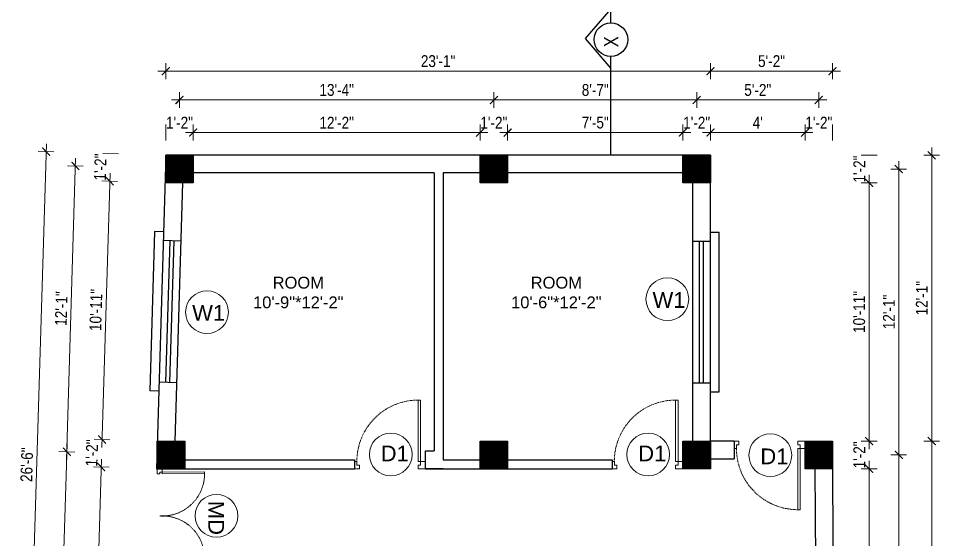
# Model space of a CAD drawing. Header units: inches. Extents: x -4962553 to -4957717, y -3263817 to -3261572.
# Drawn here: x -4961563.4 to -4961095.6, y -3262076.2 to -3261811.6 of the extents above; entities that cross this region are included whole.
import ezdxf

# ---------------------------------------------------------------- set-up
doc = ezdxf.new("R2010")
doc.units = ezdxf.units.IN
doc.header["$LTSCALE"] = 2
doc.header["$MEASUREMENT"] = 0
doc.header["$PDMODE"] = 34
doc.linetypes.add('HIDDEN', pattern=[0.375, 0.25, -0.125])
doc.layers.get('0').update_dxf_attribs({"linetype": 'CONTINUOUS'})
doc.layers.get('DEFPOINTS').update_dxf_attribs({"color": 141, "linetype": 'CONTINUOUS'})
doc.layers.add('A-Hatch', color=7, linetype='CONTINUOUS')
for name, color, linetype, lineweight in [('Annotate-Lite.w', 177, 'CONTINUOUS', 9), ('DIM 1-100', 4, 'CONTINUOUS', 13), ('Door-Window.w', 4, 'CONTINUOUS', 15), ('TEXT', 181, 'CONTINUOUS', 25)]:
    doc.layers.add(name, color=color, linetype=linetype, lineweight=lineweight)
doc.styles.add('ARAIL', font='ARIALN.TTF')
doc.styles.add('arial.', font='arial.ttf')
doc.styles.add('gaurav', font='arial.ttf')
doc.styles.get("Standard").update_dxf_attribs({"font": 'ARIALN.TTF'})
doc.dimstyles.new('1 by 96', dxfattribs={"dimtxt": 6, "dimasz": 4, "dimexe": 4, "dimexo": 4, "dimgap": 2, "dimtad": 1, "dimdec": 0, "dimzin": 0, "dimdsep": 46, "dimlunit": 4, "dimtxsty": 'Standard', "dimblk": 'ARCHTICK', "dimcen": 0, "dimdle": 4, "dimadec": 0, "dimazin": 0, "dimtfac": 1, "dimtdec": 0, "dimtix": 1, "dimtofl": 0, "dimtmove": 1, "dimatfit": 3, "dimldrblk": 'ARCHTICK', "dimfxl": 4, "dimfxlon": 1, "dimtolj": 1, "dimtzin": 0, "dimlwd": -1, "dimlwe": -1, "dimarcsym": 0})

# ---------------------------------------------------------------- blocks, each defined once
blk = doc.blocks.new('FDFDRE')
at = {"ltscale": 3}
for p, q in [((165701.11, -58637.82), (165701.1, -58641.5)), ((165704.78, -58637.83), (165701.11, -58637.82)), ((165704.78, -58639.66), (165703.55, -58639.66)), ((165703.55, -58639.66), (165703.55, -58641.5)), ((165704.78, -58639.66), (165704.78, -58637.83)), ((165766.98, -58637.83), (165770.65, -58637.82)), ((165766.98, -58639.66), (165766.98, -58637.83)), ((165766.98, -58639.66), (165768.2, -58639.66)), ((165768.2, -58639.66), (165768.2, -58641.5)), ((165770.65, -58637.82), (165770.65, -58641.5)), ((165701.1, -58641.5), (165703.55, -58641.5)), ((165703.55, -58641.5), (165703.53, -58672.63)), ((165703.55, -58641.5), (165704.78, -58641.5)), ((165704.78, -58641.5), (165704.76, -58672.65)), ((165766.98, -58641.5), (165767, -58672.65)), ((165768.2, -58641.5), (165766.98, -58641.5)), ((165770.65, -58641.5), (165768.2, -58641.5)), ((165768.2, -58641.5), (165768.22, -58672.63)), ((165703.53, -58672.63), (165704.76, -58672.65)), ((165768.22, -58672.63), (165767, -58672.65))]:
    blk.add_line(p, q, dxfattribs=at)
at = {"layer": 'Door-Window.w', "color": 9, "linetype": 'HIDDEN', "lineweight": 18}
for centre, start, end in [((165704.78, -58641.5), 269.96183, 3.38353), ((165766.98, -58641.5), 176.61647, 270.03817)]:
    blk.add_arc(centre, 31.16, start, end, dxfattribs=at)
blk = doc.blocks.new('3-0')
at = {"ltscale": 3}
for p, q in [((11063.05, 10097.68), (11065.97, 10099.9)), ((11063.05, 10097.68), (11064.53, 10095.73)), ((11065.25, 10097.81), (11066.71, 10098.92)), ((11065.99, 10096.84), (11065.25, 10097.81)), ((11065.97, 10099.9), (11066.71, 10098.92)), ((11065.99, 10096.84), (11064.53, 10095.73)), ((11085.5, 10074.13), (11110.32, 10092.96)), ((11111.05, 10091.97), (11110.32, 10092.96)), ((11086.24, 10073.15), (11111.05, 10091.97)), ((11086.24, 10073.15), (11085.5, 10074.13)), ((11084.04, 10073.02), (11082.57, 10071.91)), ((11082.57, 10071.91), (11084.79, 10068.98)), ((11084.04, 10073.02), (11084.78, 10072.04)), ((11084.78, 10072.04), (11086.24, 10073.15)), ((11084.79, 10068.98), (11087.72, 10071.2)), ((11087.72, 10071.2), (11086.24, 10073.15))]:
    blk.add_line(p, q, dxfattribs=at)
at = {"layer": 'Door-Window.w', "color": 9, "linetype": 'HIDDEN', "lineweight": 18}
blk.add_arc((11085.5, 10074.13), 31.16, 37.1906, 127.1465, dxfattribs=at)
blk = doc.blocks.new('*D1455')
at = {"layer": 'DEFPOINTS', "color": 0, "ltscale": 0.5, "transparency": 16777216}
for p in [(-4961474.55, -3261869.55), (-4961488.55, -3261881.09), (-4961474.55, -3261881.09)]:
    blk.add_point(p, dxfattribs=at)
at = {"layer": 'DIM 1-100', "color": 0, "ltscale": 0.5, "transparency": 16777216}
for p, q in [((-4961488.55, -3261873.55), (-4961488.55, -3261865.55)), ((-4961474.55, -3261873.55), (-4961474.55, -3261865.55))]:
    blk.add_line(p, q, dxfattribs=at)
at = {"layer": 'DIM 1-100', "color": 0, "ltscale": 0.5, "transparency": 16777216, "insert": (-4961481.55, -3261864.54), "char_height": 6, "attachment_point": 5}
blk.add_mtext('\\A1;1\'-2"', dxfattribs=at)
blk = doc.blocks.new('_ArchTick')
at = {"color": 0, "linetype": 'ByBlock', "const_width": 0.15}
blk.add_lwpolyline([(-0.5, -0.5), (0.5, 0.5)], dxfattribs=at)
blk = doc.blocks.new('*D1456')
at = {"layer": 'DEFPOINTS', "color": 0, "ltscale": 0.5, "transparency": 16777216}
for p in [(-4961328.91, -3261869.55), (-4961474.55, -3261881.09), (-4961328.91, -3261881.09)]:
    blk.add_point(p, dxfattribs=at)
at = {"layer": 'DIM 1-100', "color": 0, "ltscale": 0.5, "transparency": 16777216}
for p, q in [((-4961474.55, -3261873.55), (-4961474.55, -3261865.55)), ((-4961328.91, -3261873.55), (-4961328.91, -3261865.55)), ((-4961478.55, -3261869.55), (-4961324.91, -3261869.55))]:
    blk.add_line(p, q, dxfattribs=at)
at = {"layer": 'DIM 1-100', "color": 0, "ltscale": 0.5, "transparency": 16777216, "xscale": 4, "yscale": 4, "zscale": 4, "rotation": 180}
blk.add_blockref('_ArchTick', (-4961474.55, -3261869.55), dxfattribs=at)
at = {"layer": 'DIM 1-100', "color": 0, "ltscale": 0.5, "transparency": 16777216, "xscale": 4, "yscale": 4, "zscale": 4}
blk.add_blockref('_ArchTick', (-4961328.91, -3261869.55), dxfattribs=at)
at = {"layer": 'DIM 1-100', "color": 0, "ltscale": 0.5, "transparency": 16777216, "insert": (-4961401.73, -3261864.54), "char_height": 6, "attachment_point": 5}
blk.add_mtext('\\A1;12\'-2"', dxfattribs=at)
blk = doc.blocks.new('*D1457')
at = {"layer": 'DEFPOINTS', "color": 0, "ltscale": 0.5, "transparency": 16777216}
for p in [(-4961314.91, -3261869.55), (-4961328.91, -3261881.09), (-4961314.91, -3261881.09)]:
    blk.add_point(p, dxfattribs=at)
at = {"layer": 'DIM 1-100', "color": 0, "ltscale": 0.5, "transparency": 16777216}
for p, q in [((-4961328.91, -3261873.55), (-4961328.91, -3261865.55)), ((-4961314.91, -3261873.55), (-4961314.91, -3261865.55))]:
    blk.add_line(p, q, dxfattribs=at)
at = {"layer": 'DIM 1-100', "color": 0, "ltscale": 0.5, "transparency": 16777216, "insert": (-4961321.91, -3261864.54), "char_height": 6, "attachment_point": 5}
blk.add_mtext('\\A1;1\'-2"', dxfattribs=at)
blk = doc.blocks.new('*D1458')
at = {"layer": 'DEFPOINTS', "color": 0, "ltscale": 0.5, "transparency": 16777216}
for p in [(-4961225.91, -3261869.55), (-4961314.91, -3261881.09), (-4961225.91, -3261881.09)]:
    blk.add_point(p, dxfattribs=at)
at = {"layer": 'DIM 1-100', "color": 0, "ltscale": 0.5, "transparency": 16777216}
for p, q in [((-4961314.91, -3261873.55), (-4961314.91, -3261865.55)), ((-4961225.91, -3261873.55), (-4961225.91, -3261865.55)), ((-4961318.91, -3261869.55), (-4961221.91, -3261869.55))]:
    blk.add_line(p, q, dxfattribs=at)
at = {"layer": 'DIM 1-100', "color": 0, "ltscale": 0.5, "transparency": 16777216, "xscale": 4, "yscale": 4, "zscale": 4, "rotation": 180}
blk.add_blockref('_ArchTick', (-4961314.91, -3261869.55), dxfattribs=at)
at = {"layer": 'DIM 1-100', "color": 0, "ltscale": 0.5, "transparency": 16777216, "xscale": 4, "yscale": 4, "zscale": 4}
blk.add_blockref('_ArchTick', (-4961225.91, -3261869.55), dxfattribs=at)
at = {"layer": 'DIM 1-100', "color": 0, "ltscale": 0.5, "transparency": 16777216, "insert": (-4961270.41, -3261864.5), "char_height": 6, "attachment_point": 5}
blk.add_mtext('\\A1;7\'-5"', dxfattribs=at)
blk = doc.blocks.new('*D1459')
at = {"layer": 'DEFPOINTS', "color": 0, "ltscale": 0.5, "transparency": 16777216}
for p in [(-4961211.91, -3261869.55), (-4961225.91, -3261881.09), (-4961211.91, -3261881.09)]:
    blk.add_point(p, dxfattribs=at)
at = {"layer": 'DIM 1-100', "color": 0, "ltscale": 0.5, "transparency": 16777216}
for p, q in [((-4961225.91, -3261873.55), (-4961225.91, -3261865.55)), ((-4961211.91, -3261873.55), (-4961211.91, -3261865.55))]:
    blk.add_line(p, q, dxfattribs=at)
at = {"layer": 'DIM 1-100', "color": 0, "ltscale": 0.5, "transparency": 16777216, "insert": (-4961218.91, -3261864.54), "char_height": 6, "attachment_point": 5}
blk.add_mtext('\\A1;1\'-2"', dxfattribs=at)
blk = doc.blocks.new('*D1460')
at = {"layer": 'DEFPOINTS', "color": 0, "ltscale": 0.5, "transparency": 16777216}
for p in [(-4961163.88, -3261869.55), (-4961211.91, -3261881.09), (-4961163.88, -3262026.22)]:
    blk.add_point(p, dxfattribs=at)
at = {"layer": 'DIM 1-100', "color": 0, "ltscale": 0.5, "transparency": 16777216}
for p, q in [((-4961211.91, -3261873.55), (-4961211.91, -3261865.55)), ((-4961163.88, -3261873.55), (-4961163.88, -3261865.55)), ((-4961215.91, -3261869.55), (-4961159.88, -3261869.55))]:
    blk.add_line(p, q, dxfattribs=at)
at = {"layer": 'DIM 1-100', "color": 0, "ltscale": 0.5, "transparency": 16777216, "xscale": 4, "yscale": 4, "zscale": 4, "rotation": 180}
blk.add_blockref('_ArchTick', (-4961211.91, -3261869.55), dxfattribs=at)
at = {"layer": 'DIM 1-100', "color": 0, "ltscale": 0.5, "transparency": 16777216, "xscale": 4, "yscale": 4, "zscale": 4}
blk.add_blockref('_ArchTick', (-4961163.88, -3261869.55), dxfattribs=at)
at = {"layer": 'DIM 1-100', "color": 0, "ltscale": 0.5, "transparency": 16777216, "insert": (-4961187.89, -3261864.55), "char_height": 6, "attachment_point": 5}
blk.add_mtext("\\A1;4'", dxfattribs=at)
blk = doc.blocks.new('*D1461')
at = {"layer": 'DEFPOINTS', "color": 0, "ltscale": 0.5, "transparency": 16777216}
for p in [(-4961149.88, -3261869.55), (-4961163.88, -3262026.22), (-4961149.88, -3262026.22)]:
    blk.add_point(p, dxfattribs=at)
at = {"layer": 'DIM 1-100', "color": 0, "ltscale": 0.5, "transparency": 16777216}
for p, q in [((-4961163.88, -3261873.55), (-4961163.88, -3261865.55)), ((-4961149.88, -3261873.55), (-4961149.88, -3261865.55))]:
    blk.add_line(p, q, dxfattribs=at)
at = {"layer": 'DIM 1-100', "color": 0, "ltscale": 0.5, "transparency": 16777216, "insert": (-4961156.88, -3261864.54), "char_height": 6, "attachment_point": 5}
blk.add_mtext('\\A1;1\'-2"', dxfattribs=at)
blk = doc.blocks.new('*D1462')
at = {"layer": 'DEFPOINTS', "color": 0, "ltscale": 0.5, "transparency": 16777216}
for p in [(-4961321.91, -3261853.03), (-4961481.55, -3261888.09), (-4961321.91, -3261888.09)]:
    blk.add_point(p, dxfattribs=at)
at = {"layer": 'DIM 1-100', "color": 0, "ltscale": 0.5, "transparency": 16777216}
for p, q in [((-4961481.55, -3261857.03), (-4961481.55, -3261849.03)), ((-4961321.91, -3261857.03), (-4961321.91, -3261849.03)), ((-4961485.55, -3261853.03), (-4961317.91, -3261853.03))]:
    blk.add_line(p, q, dxfattribs=at)
at = {"layer": 'DIM 1-100', "color": 0, "ltscale": 0.5, "transparency": 16777216, "xscale": 4, "yscale": 4, "zscale": 4, "rotation": 180}
blk.add_blockref('_ArchTick', (-4961481.55, -3261853.03), dxfattribs=at)
at = {"layer": 'DIM 1-100', "color": 0, "ltscale": 0.5, "transparency": 16777216, "xscale": 4, "yscale": 4, "zscale": 4}
blk.add_blockref('_ArchTick', (-4961321.91, -3261853.03), dxfattribs=at)
at = {"layer": 'DIM 1-100', "color": 0, "ltscale": 0.5, "transparency": 16777216, "insert": (-4961401.73, -3261847.97), "char_height": 6, "attachment_point": 5}
blk.add_mtext('\\A1;13\'-4"', dxfattribs=at)
blk = doc.blocks.new('*D1463')
at = {"layer": 'DEFPOINTS', "color": 0, "ltscale": 0.5, "transparency": 16777216}
for p in [(-4961218.91, -3261853.03), (-4961321.91, -3261888.09), (-4961218.91, -3261888.09)]:
    blk.add_point(p, dxfattribs=at)
at = {"layer": 'DIM 1-100', "color": 0, "ltscale": 0.5, "transparency": 16777216}
for p, q in [((-4961321.91, -3261857.03), (-4961321.91, -3261849.03)), ((-4961218.91, -3261857.03), (-4961218.91, -3261849.03)), ((-4961325.91, -3261853.03), (-4961214.91, -3261853.03))]:
    blk.add_line(p, q, dxfattribs=at)
at = {"layer": 'DIM 1-100', "color": 0, "ltscale": 0.5, "transparency": 16777216, "xscale": 4, "yscale": 4, "zscale": 4, "rotation": 180}
blk.add_blockref('_ArchTick', (-4961321.91, -3261853.03), dxfattribs=at)
at = {"layer": 'DIM 1-100', "color": 0, "ltscale": 0.5, "transparency": 16777216, "xscale": 4, "yscale": 4, "zscale": 4}
blk.add_blockref('_ArchTick', (-4961218.91, -3261853.03), dxfattribs=at)
at = {"layer": 'DIM 1-100', "color": 0, "ltscale": 0.5, "transparency": 16777216, "insert": (-4961270.41, -3261847.97), "char_height": 6, "attachment_point": 5}
blk.add_mtext('\\A1;8\'-7"', dxfattribs=at)
blk = doc.blocks.new('*D1464')
at = {"layer": 'DEFPOINTS', "color": 0, "ltscale": 0.5, "transparency": 16777216}
for p in [(-4961156.88, -3261853.03), (-4961218.91, -3261888.09), (-4961156.88, -3262033.22)]:
    blk.add_point(p, dxfattribs=at)
at = {"layer": 'DIM 1-100', "color": 0, "ltscale": 0.5, "transparency": 16777216}
for p, q in [((-4961218.91, -3261857.03), (-4961218.91, -3261849.03)), ((-4961156.88, -3261857.03), (-4961156.88, -3261849.03)), ((-4961222.91, -3261853.03), (-4961152.88, -3261853.03))]:
    blk.add_line(p, q, dxfattribs=at)
at = {"layer": 'DIM 1-100', "color": 0, "ltscale": 0.5, "transparency": 16777216, "xscale": 4, "yscale": 4, "zscale": 4, "rotation": 180}
blk.add_blockref('_ArchTick', (-4961218.91, -3261853.03), dxfattribs=at)
at = {"layer": 'DIM 1-100', "color": 0, "ltscale": 0.5, "transparency": 16777216, "xscale": 4, "yscale": 4, "zscale": 4}
blk.add_blockref('_ArchTick', (-4961156.88, -3261853.03), dxfattribs=at)
at = {"layer": 'DIM 1-100', "color": 0, "ltscale": 0.5, "transparency": 16777216, "insert": (-4961187.89, -3261847.97), "char_height": 6, "attachment_point": 5}
blk.add_mtext('\\A1;5\'-2"', dxfattribs=at)
blk = doc.blocks.new('*D1361')
at = {"layer": 'DEFPOINTS', "color": 0, "ltscale": 0.5, "transparency": 16777216}
for p in [(-4961488.55, -3261838.39), (-4961488.55, -3261881.09), (-4961211.91, -3261881.09)]:
    blk.add_point(p, dxfattribs=at)
at = {"layer": 'DIM 1-100', "color": 0, "ltscale": 0.5, "transparency": 16777216}
for p, q in [((-4961488.55, -3261842.39), (-4961488.55, -3261834.39)), ((-4961211.91, -3261842.39), (-4961211.91, -3261834.39)), ((-4961207.91, -3261838.39), (-4961492.55, -3261838.39))]:
    blk.add_line(p, q, dxfattribs=at)
at = {"layer": 'DIM 1-100', "color": 0, "ltscale": 0.5, "transparency": 16777216, "xscale": 4, "yscale": 4, "zscale": 4, "rotation": 180}
blk.add_blockref('_ArchTick', (-4961488.55, -3261838.39), dxfattribs=at)
at = {"layer": 'DIM 1-100', "color": 0, "ltscale": 0.5, "transparency": 16777216, "xscale": 4, "yscale": 4, "zscale": 4}
blk.add_blockref('_ArchTick', (-4961211.91, -3261838.39), dxfattribs=at)
at = {"layer": 'DIM 1-100', "color": 0, "ltscale": 0.5, "transparency": 16777216, "insert": (-4961350.23, -3261833.33), "char_height": 6, "attachment_point": 5}
blk.add_mtext('\\A1;23\'-1"', dxfattribs=at)
blk = doc.blocks.new('*D1362')
at = {"layer": 'DEFPOINTS', "color": 0, "ltscale": 0.5, "transparency": 16777216}
for p in [(-4961149.88, -3261838.39), (-4961211.91, -3261881.09), (-4961149.88, -3262026.22)]:
    blk.add_point(p, dxfattribs=at)
at = {"layer": 'DIM 1-100', "color": 0, "ltscale": 0.5, "transparency": 16777216}
for p, q in [((-4961211.91, -3261842.39), (-4961211.91, -3261834.39)), ((-4961149.88, -3261842.39), (-4961149.88, -3261834.39)), ((-4961215.91, -3261838.39), (-4961145.88, -3261838.39))]:
    blk.add_line(p, q, dxfattribs=at)
at = {"layer": 'DIM 1-100', "color": 0, "ltscale": 0.5, "transparency": 16777216, "xscale": 4, "yscale": 4, "zscale": 4, "rotation": 180}
blk.add_blockref('_ArchTick', (-4961211.91, -3261838.39), dxfattribs=at)
at = {"layer": 'DIM 1-100', "color": 0, "ltscale": 0.5, "transparency": 16777216, "xscale": 4, "yscale": 4, "zscale": 4}
blk.add_blockref('_ArchTick', (-4961149.88, -3261838.39), dxfattribs=at)
at = {"layer": 'DIM 1-100', "color": 0, "ltscale": 0.5, "transparency": 16777216, "insert": (-4961180.89, -3261833.33), "char_height": 6, "attachment_point": 5}
blk.add_mtext('\\A1;5\'-2"', dxfattribs=at)
blk = doc.blocks.new('*D1363')
at = {"layer": 'DEFPOINTS', "color": 0, "ltscale": 0.5, "transparency": 16777216}
for p in [(-4961520.86, -3262025.38), (-4961492.86, -3262026.22), (-4961493.28, -3262040.22)]:
    blk.add_point(p, dxfattribs=at)
at = {"layer": 'DIM 1-100', "color": 0, "ltscale": 0.5, "transparency": 16777216}
for p, q in [((-4961516.86, -3262025.5), (-4961524.86, -3262025.27)), ((-4961517.28, -3262039.5), (-4961525.27, -3262039.27))]:
    blk.add_line(p, q, dxfattribs=at)
at = {"layer": 'DIM 1-100', "color": 0, "ltscale": 0.5, "transparency": 16777216, "insert": (-4961526.08, -3262032.23), "char_height": 6, "attachment_point": 5, "rotation": 88.2969}
blk.add_mtext('\\A1;1\'-2"', dxfattribs=at)
blk = doc.blocks.new('*D1364')
at = {"layer": 'DEFPOINTS', "color": 0, "ltscale": 0.5, "transparency": 16777216}
for p in [(-4961493.28, -3262040.22), (-4961525.59, -3262184.38), (-4961497.59, -3262185.22)]:
    blk.add_point(p, dxfattribs=at)
at = {"layer": 'DIM 1-100', "color": 0, "ltscale": 0.5, "transparency": 16777216}
for p, q in [((-4961521.16, -3262035.39), (-4961525.71, -3262188.38)), ((-4961517.28, -3262039.5), (-4961525.27, -3262039.27)), ((-4961521.59, -3262184.5), (-4961529.59, -3262184.27))]:
    blk.add_line(p, q, dxfattribs=at)
at = {"layer": 'DIM 1-100', "color": 0, "ltscale": 0.5, "transparency": 16777216, "xscale": 4, "yscale": 4, "zscale": 4}
for p, rotation in [((-4961521.28, -3262039.38), 88.29686496295274), ((-4961525.59, -3262184.38), 268.2968649629527)]:
    blk.add_blockref('_ArchTick', p, dxfattribs=dict(at, rotation=rotation))
at = {"layer": 'DIM 1-100', "color": 0, "ltscale": 0.5, "transparency": 16777216, "insert": (-4961528.44, -3262111.73), "char_height": 6, "attachment_point": 5, "rotation": 88.2969}
blk.add_mtext('\\A1;12\'-1"', dxfattribs=at)
blk = doc.blocks.new('*D1366')
at = {"layer": 'DEFPOINTS', "color": 0, "ltscale": 0.5, "transparency": 16777216}
for p in [(-4961516.96, -3261894.24), (-4961488.55, -3261895.09), (-4961492.86, -3262026.22)]:
    blk.add_point(p, dxfattribs=at)
at = {"layer": 'DIM 1-100', "color": 0, "ltscale": 0.5, "transparency": 16777216}
for p, q in [((-4961520.98, -3262029.38), (-4961516.84, -3261890.25)), ((-4961512.96, -3261894.36), (-4961520.96, -3261894.13)), ((-4961516.86, -3262025.5), (-4961524.86, -3262025.27))]:
    blk.add_line(p, q, dxfattribs=at)
at = {"layer": 'DIM 1-100', "color": 0, "ltscale": 0.5, "transparency": 16777216, "xscale": 4, "yscale": 4, "zscale": 4}
for p, rotation in [((-4961516.96, -3261894.24), 88.2968649629527), ((-4961520.86, -3262025.38), 268.2968649629527)]:
    blk.add_blockref('_ArchTick', p, dxfattribs=dict(at, rotation=rotation))
at = {"layer": 'DIM 1-100', "color": 0, "ltscale": 0.5, "transparency": 16777216, "insert": (-4961523.97, -3261959.66), "char_height": 6, "attachment_point": 5, "rotation": 88.2969}
blk.add_mtext('\\A1;10\'-11"', dxfattribs=at)
blk = doc.blocks.new('*D1367')
at = {"layer": 'DEFPOINTS', "color": 0, "ltscale": 0.5, "transparency": 16777216}
for p in [(-4961516.54, -3261880.26), (-4961488.55, -3261881.09), (-4961488.55, -3261895.09)]:
    blk.add_point(p, dxfattribs=at)
at = {"layer": 'DIM 1-100', "color": 0, "ltscale": 0.5, "transparency": 16777216}
for p, q in [((-4961512.55, -3261880.38), (-4961520.54, -3261880.14)), ((-4961512.96, -3261894.36), (-4961520.96, -3261894.13))]:
    blk.add_line(p, q, dxfattribs=at)
at = {"layer": 'DIM 1-100', "color": 0, "ltscale": 0.5, "transparency": 16777216, "insert": (-4961521.76, -3261887.1), "char_height": 6, "attachment_point": 5, "rotation": 88.2969}
blk.add_mtext('\\A1;1\'-2"', dxfattribs=at)
blk = doc.blocks.new('*D1406')
at = {"layer": 'DEFPOINTS', "color": 0, "ltscale": 0.5, "transparency": 16777216}
for p in [(-4961538.76, -3262031.64), (-4961485.86, -3262033.22), (-4961490.59, -3262192.22)]:
    blk.add_point(p, dxfattribs=at)
at = {"layer": 'DIM 1-100', "color": 0, "ltscale": 0.5, "transparency": 16777216}
for p, q in [((-4961543.6, -3262194.64), (-4961538.64, -3262027.65)), ((-4961534.76, -3262031.76), (-4961542.76, -3262031.52)), ((-4961539.49, -3262190.76), (-4961547.48, -3262190.52))]:
    blk.add_line(p, q, dxfattribs=at)
at = {"layer": 'DIM 1-100', "color": 0, "ltscale": 0.5, "transparency": 16777216, "xscale": 4, "yscale": 4, "zscale": 4}
for p, rotation in [((-4961538.76, -3262031.64), 88.29686496677859), ((-4961543.48, -3262190.64), 268.2968649667786)]:
    blk.add_blockref('_ArchTick', p, dxfattribs=dict(at, rotation=rotation))
at = {"layer": 'DIM 1-100', "color": 0, "ltscale": 0.5, "transparency": 16777216, "insert": (-4961546.18, -3262110.99), "char_height": 6, "attachment_point": 5, "rotation": 88.2969}
blk.add_mtext('\\A1;13\'-3"', dxfattribs=at)
blk = doc.blocks.new('*D1407')
at = {"layer": 'DEFPOINTS', "color": 0, "ltscale": 0.5, "transparency": 16777216}
for p in [(-4961534.44, -3261886.52), (-4961481.55, -3261888.09), (-4961485.86, -3262033.22)]:
    blk.add_point(p, dxfattribs=at)
at = {"layer": 'DIM 1-100', "color": 0, "ltscale": 0.5, "transparency": 16777216}
for p, q in [((-4961538.88, -3262035.64), (-4961534.32, -3261882.52)), ((-4961530.44, -3261886.64), (-4961538.44, -3261886.4)), ((-4961534.76, -3262031.76), (-4961542.76, -3262031.52))]:
    blk.add_line(p, q, dxfattribs=at)
at = {"layer": 'DIM 1-100', "color": 0, "ltscale": 0.5, "transparency": 16777216, "xscale": 4, "yscale": 4, "zscale": 4}
for p, rotation in [((-4961534.44, -3261886.52), 88.29686496681023), ((-4961538.76, -3262031.64), 268.2968649668102)]:
    blk.add_blockref('_ArchTick', p, dxfattribs=dict(at, rotation=rotation))
at = {"layer": 'DIM 1-100', "color": 0, "ltscale": 0.5, "transparency": 16777216, "insert": (-4961541.61, -3261958.93), "char_height": 6, "attachment_point": 5, "rotation": 88.2969}
blk.add_mtext('\\A1;12\'-1"', dxfattribs=at)
blk = doc.blocks.new('*D1408')
at = {"layer": 'DEFPOINTS', "color": 0, "ltscale": 0.5, "transparency": 16777216}
for p in [(-4961488.55, -3261881.09), (-4961558.75, -3262197.41), (-4961498, -3262199.22)]:
    blk.add_point(p, dxfattribs=at)
at = {"layer": 'DIM 1-100', "color": 0, "ltscale": 0.5, "transparency": 16777216}
for p, q in [((-4961549.17, -3261875.29), (-4961558.87, -3262201.41)), ((-4961545.29, -3261879.4), (-4961553.29, -3261879.16)), ((-4961554.75, -3262197.53), (-4961562.75, -3262197.29))]:
    blk.add_line(p, q, dxfattribs=at)
at = {"layer": 'DIM 1-100', "color": 0, "ltscale": 0.5, "transparency": 16777216, "xscale": 4, "yscale": 4, "zscale": 4}
for p, rotation in [((-4961549.29, -3261879.28), 88.29686496680357), ((-4961558.75, -3262197.41), 268.2968649668036)]:
    blk.add_blockref('_ArchTick', p, dxfattribs=dict(at, rotation=rotation))
at = {"layer": 'DIM 1-100', "color": 0, "ltscale": 0.5, "transparency": 16777216, "insert": (-4961559.08, -3262038.2), "char_height": 6, "attachment_point": 5, "rotation": 88.2969}
blk.add_mtext('\\A1;26\'-6"', dxfattribs=at)
blk = doc.blocks.new('*D1468')
at = {"layer": 'DEFPOINTS', "color": 0, "ltscale": 0.5, "transparency": 16777216}
for p in [(-4961149.88, -3262040.22), (-4961131.31, -3262040.22), (-4961148.66, -3262185.22)]:
    blk.add_point(p, dxfattribs=at)
at = {"layer": 'DIM 1-100', "color": 0, "ltscale": 0.5, "transparency": 16777216}
for p, q in [((-4961131.31, -3262189.22), (-4961131.31, -3262036.22)), ((-4961135.31, -3262040.22), (-4961127.31, -3262040.22)), ((-4961135.31, -3262185.22), (-4961127.31, -3262185.22))]:
    blk.add_line(p, q, dxfattribs=at)
at = {"layer": 'DIM 1-100', "color": 0, "ltscale": 0.5, "transparency": 16777216, "xscale": 4, "yscale": 4, "zscale": 4}
for p, rotation in [((-4961131.31, -3262040.22), 90), ((-4961131.31, -3262185.22), 270)]:
    blk.add_blockref('_ArchTick', p, dxfattribs=dict(at, rotation=rotation))
at = {"layer": 'DIM 1-100', "color": 0, "ltscale": 0.5, "transparency": 16777216, "insert": (-4961136.32, -3262112.72), "char_height": 6, "attachment_point": 5, "rotation": 90}
blk.add_mtext('\\A1;12\'-1"', dxfattribs=at)
blk = doc.blocks.new('*D1469')
at = {"layer": 'DEFPOINTS', "color": 0, "ltscale": 0.5, "transparency": 16777216}
for p in [(-4961149.88, -3262026.22), (-4961131.31, -3262026.22), (-4961149.88, -3262040.22)]:
    blk.add_point(p, dxfattribs=at)
at = {"layer": 'DIM 1-100', "color": 0, "ltscale": 0.5, "transparency": 16777216}
for p, q in [((-4961135.31, -3262026.22), (-4961127.31, -3262026.22)), ((-4961135.31, -3262040.22), (-4961127.31, -3262040.22))]:
    blk.add_line(p, q, dxfattribs=at)
at = {"layer": 'DIM 1-100', "color": 0, "ltscale": 0.5, "transparency": 16777216, "insert": (-4961136.32, -3262033.22), "char_height": 6, "attachment_point": 5, "rotation": 90}
blk.add_mtext('\\A1;1\'-2"', dxfattribs=at)
blk = doc.blocks.new('*D1470')
at = {"layer": 'DEFPOINTS', "color": 0, "ltscale": 0.5, "transparency": 16777216}
for p in [(-4961211.91, -3261895.09), (-4961131.31, -3261895.09), (-4961149.88, -3262026.22)]:
    blk.add_point(p, dxfattribs=at)
at = {"layer": 'DIM 1-100', "color": 0, "ltscale": 0.5, "transparency": 16777216}
for p, q in [((-4961131.31, -3262030.22), (-4961131.31, -3261891.09)), ((-4961135.31, -3261895.09), (-4961127.31, -3261895.09)), ((-4961135.31, -3262026.22), (-4961127.31, -3262026.22))]:
    blk.add_line(p, q, dxfattribs=at)
at = {"layer": 'DIM 1-100', "color": 0, "ltscale": 0.5, "transparency": 16777216, "xscale": 4, "yscale": 4, "zscale": 4}
for p, rotation in [((-4961131.31, -3261895.09), 90), ((-4961131.31, -3262026.22), 270)]:
    blk.add_blockref('_ArchTick', p, dxfattribs=dict(at, rotation=rotation))
at = {"layer": 'DIM 1-100', "color": 0, "ltscale": 0.5, "transparency": 16777216, "insert": (-4961136.37, -3261960.65), "char_height": 6, "attachment_point": 5, "rotation": 90}
blk.add_mtext('\\A1;10\'-11"', dxfattribs=at)
blk = doc.blocks.new('*D1471')
at = {"layer": 'DEFPOINTS', "color": 0, "ltscale": 0.5, "transparency": 16777216}
for p in [(-4961211.91, -3261881.09), (-4961131.31, -3261881.09), (-4961211.91, -3261895.09)]:
    blk.add_point(p, dxfattribs=at)
at = {"layer": 'DIM 1-100', "color": 0, "ltscale": 0.5, "transparency": 16777216}
for p, q in [((-4961135.31, -3261881.09), (-4961127.31, -3261881.09)), ((-4961135.31, -3261895.09), (-4961127.31, -3261895.09))]:
    blk.add_line(p, q, dxfattribs=at)
at = {"layer": 'DIM 1-100', "color": 0, "ltscale": 0.5, "transparency": 16777216, "insert": (-4961136.32, -3261888.09), "char_height": 6, "attachment_point": 5, "rotation": 90}
blk.add_mtext('\\A1;1\'-2"', dxfattribs=at)
blk = doc.blocks.new('*D1368')
at = {"layer": 'DEFPOINTS', "color": 0, "ltscale": 0.5, "transparency": 16777216}
for p in [(-4961156.88, -3262033.22), (-4961116.28, -3262033.22), (-4961155.66, -3262192.22)]:
    blk.add_point(p, dxfattribs=at)
at = {"layer": 'DIM 1-100', "color": 0, "ltscale": 0.5, "transparency": 16777216}
for p, q in [((-4961116.28, -3262196.22), (-4961116.28, -3262029.22)), ((-4961120.28, -3262033.22), (-4961112.28, -3262033.22)), ((-4961120.28, -3262192.22), (-4961112.28, -3262192.22))]:
    blk.add_line(p, q, dxfattribs=at)
at = {"layer": 'DIM 1-100', "color": 0, "ltscale": 0.5, "transparency": 16777216, "xscale": 4, "yscale": 4, "zscale": 4}
for p, rotation in [((-4961116.28, -3262033.22), 90), ((-4961116.28, -3262192.22), 270)]:
    blk.add_blockref('_ArchTick', p, dxfattribs=dict(at, rotation=rotation))
at = {"layer": 'DIM 1-100', "color": 0, "ltscale": 0.5, "transparency": 16777216, "insert": (-4961121.34, -3262112.72), "char_height": 6, "attachment_point": 5, "rotation": 90}
blk.add_mtext('\\A1;13\'-3"', dxfattribs=at)
blk = doc.blocks.new('*D1369')
at = {"layer": 'DEFPOINTS', "color": 0, "ltscale": 0.5, "transparency": 16777216}
for p in [(-4961218.91, -3261888.09), (-4961116.28, -3261888.09), (-4961156.88, -3262033.22)]:
    blk.add_point(p, dxfattribs=at)
at = {"layer": 'DIM 1-100', "color": 0, "ltscale": 0.5, "transparency": 16777216}
for p, q in [((-4961116.28, -3262037.22), (-4961116.28, -3261884.09)), ((-4961120.28, -3261888.09), (-4961112.28, -3261888.09)), ((-4961120.28, -3262033.22), (-4961112.28, -3262033.22))]:
    blk.add_line(p, q, dxfattribs=at)
at = {"layer": 'DIM 1-100', "color": 0, "ltscale": 0.5, "transparency": 16777216, "xscale": 4, "yscale": 4, "zscale": 4}
for p, rotation in [((-4961116.28, -3261888.09), 90), ((-4961116.28, -3262033.22), 270)]:
    blk.add_blockref('_ArchTick', p, dxfattribs=dict(at, rotation=rotation))
at = {"layer": 'DIM 1-100', "color": 0, "ltscale": 0.5, "transparency": 16777216, "insert": (-4961121.29, -3261960.65), "char_height": 6, "attachment_point": 5, "rotation": 90}
blk.add_mtext('\\A1;12\'-1"', dxfattribs=at)
blk = doc.blocks.new('*D1370')
at = {"layer": 'DEFPOINTS', "color": 0, "ltscale": 0.5, "transparency": 16777216}
for p in [(-4961149.88, -3262026.22), (-4961099.55, -3262026.22), (-4961148.55, -3262199.22)]:
    blk.add_point(p, dxfattribs=at)
at = {"layer": 'DIM 1-100', "color": 0, "ltscale": 0.5, "transparency": 16777216}
for p, q in [((-4961099.55, -3262203.22), (-4961099.55, -3262022.22)), ((-4961103.55, -3262026.22), (-4961095.55, -3262026.22)), ((-4961103.55, -3262199.22), (-4961095.55, -3262199.22))]:
    blk.add_line(p, q, dxfattribs=at)
at = {"layer": 'DIM 1-100', "color": 0, "ltscale": 0.5, "transparency": 16777216, "xscale": 4, "yscale": 4, "zscale": 4}
for p, rotation in [((-4961099.55, -3262026.22), 90), ((-4961099.55, -3262199.22), 270)]:
    blk.add_blockref('_ArchTick', p, dxfattribs=dict(at, rotation=rotation))
at = {"layer": 'DIM 1-100', "color": 0, "ltscale": 0.5, "transparency": 16777216, "insert": (-4961104.62, -3262112.72), "char_height": 6, "attachment_point": 5, "rotation": 90}
blk.add_mtext('\\A1;14\'-5"', dxfattribs=at)
blk = doc.blocks.new('*D1371')
at = {"layer": 'DEFPOINTS', "color": 0, "ltscale": 0.5, "transparency": 16777216}
for p in [(-4961211.91, -3261881.09), (-4961099.55, -3261881.09), (-4961149.88, -3262026.22)]:
    blk.add_point(p, dxfattribs=at)
at = {"layer": 'DIM 1-100', "color": 0, "ltscale": 0.5, "transparency": 16777216}
for p, q in [((-4961099.55, -3262030.22), (-4961099.55, -3261877.09)), ((-4961103.55, -3261881.09), (-4961095.55, -3261881.09)), ((-4961103.55, -3262026.22), (-4961095.55, -3262026.22))]:
    blk.add_line(p, q, dxfattribs=at)
at = {"layer": 'DIM 1-100', "color": 0, "ltscale": 0.5, "transparency": 16777216, "xscale": 4, "yscale": 4, "zscale": 4}
for p, rotation in [((-4961099.55, -3261881.09), 90), ((-4961099.55, -3262026.22), 270)]:
    blk.add_blockref('_ArchTick', p, dxfattribs=dict(at, rotation=rotation))
at = {"layer": 'DIM 1-100', "color": 0, "ltscale": 0.5, "transparency": 16777216, "insert": (-4961104.56, -3261953.65), "char_height": 6, "attachment_point": 5, "rotation": 90}
blk.add_mtext('\\A1;12\'-1"', dxfattribs=at)

msp = doc.modelspace()

# ---------------------------------------------------------------- hatches: boundary and pattern name
at = {"layer": 'A-Hatch', "ltscale": 0.5}
h = msp.add_hatch(dxfattribs=at)
h.set_pattern_fill('ANSI31', color=256)
h.set_pattern_definition([(45, (13620.33121, 2790.2404), (-0.0883883476483, 0.0883883476483), [])])
h.paths.add_polyline_path([(-4961474.55, -3261881.09), (-4961488.55, -3261881.09), (-4961488.55, -3261895.09), (-4961474.55, -3261895.09)])
h = msp.add_hatch(dxfattribs=at)
h.set_pattern_fill('ANSI31', color=256)
h.set_pattern_definition([(45, (13779.97138, 2790.2404), (-0.0883883476483, 0.0883883476483), [])])
h.paths.add_polyline_path([(-4961314.91, -3261881.09), (-4961328.91, -3261881.09), (-4961328.91, -3261895.09), (-4961314.91, -3261895.09)])
h = msp.add_hatch(dxfattribs=at)
h.set_pattern_fill('ANSI31', color=256)
h.set_pattern_definition([(45, (13882.97138, 2790.2404), (-0.0883883476483, 0.0883883476483), [])])
h.paths.add_polyline_path([(-4961211.91, -3261881.09), (-4961225.91, -3261881.09), (-4961225.91, -3261895.09), (-4961211.91, -3261895.09)])
h = msp.add_hatch(dxfattribs=at)
h.set_pattern_fill('ANSI31', color=256)
h.set_pattern_definition([(45, (13616.016, 2645.11344), (-0.0883883476483, 0.0883883476483), [])])
h.paths.add_polyline_path([(-4961478.86, -3262026.22), (-4961492.86, -3262026.22), (-4961492.86, -3262040.22), (-4961478.86, -3262040.22)])
h = msp.add_hatch(dxfattribs=at)
h.set_pattern_fill('ANSI31', color=256)
h.set_pattern_definition([(45, (13779.97138, 2645.11344), (-0.0883883476483, 0.0883883476483), [])])
h.paths.add_polyline_path([(-4961314.91, -3262026.22), (-4961328.91, -3262026.22), (-4961328.91, -3262040.22), (-4961314.91, -3262040.22)])
h = msp.add_hatch(dxfattribs=at)
h.set_pattern_fill('ANSI31', color=256)
h.set_pattern_definition([(45, (13882.97138, 2645.11344), (-0.0883883476483, 0.0883883476483), [])])
h.paths.add_polyline_path([(-4961211.91, -3262026.22), (-4961225.91, -3262026.22), (-4961225.91, -3262040.22), (-4961211.91, -3262040.22)])
h = msp.add_hatch(dxfattribs=at)
h.set_pattern_fill('ANSI31', color=256)
h.set_pattern_definition([(45, (13944.99723, 2645.11344), (-0.0883883476483, 0.0883883476483), [])])
h.paths.add_polyline_path([(-4961149.88, -3262026.22), (-4961163.88, -3262026.22), (-4961163.88, -3262040.22), (-4961149.88, -3262040.22)])

# ---------------------------------------------------------------- linework, layer by layer
at = {"ltscale": 0.5}
for p, q in [((-4961211.91, -3262035.72), (-4961211.91, -3261881.09)), ((-4961352.15, -3261890.09), (-4961474.55, -3261890.09)), ((-4961352.15, -3261890.09), (-4961352.15, -3262031.22)), ((-4961328.91, -3261890.09), (-4961347.65, -3261890.09)), ((-4961347.65, -3261890.09), (-4961347.65, -3262035.72)), ((-4961225.91, -3261890.09), (-4961314.91, -3261890.09)), ((-4961479.96, -3261895.09), (-4961483.86, -3262026.22)), ((-4961220.91, -3262026.22), (-4961220.91, -3261895.09)), ((-4961494.2, -3261919.77), (-4961496.61, -3262000.73)), ((-4961489.7, -3261919.9), (-4961494.2, -3261919.77)), ((-4961211.91, -3261920.15), (-4961207.41, -3261920.15)), ((-4961207.41, -3262001.15), (-4961207.41, -3261920.15)), ((-4961480.84, -3261924.67), (-4961489.83, -3261924.4)), ((-4961488.48, -3261996.47), (-4961486.34, -3261924.51)), ((-4961486.48, -3261996.53), (-4961484.34, -3261924.56)), ((-4961220.91, -3261924.65), (-4961211.91, -3261924.65)), ((-4961217.41, -3261996.65), (-4961217.41, -3261924.65)), ((-4961215.41, -3261996.65), (-4961215.41, -3261924.65)), ((-4961482.98, -3261996.64), (-4961491.97, -3261996.37)), ((-4961220.91, -3261996.65), (-4961211.91, -3261996.65)), ((-4961492.11, -3262000.87), (-4961496.61, -3262000.73)), ((-4961211.91, -3262001.15), (-4961207.41, -3262001.15)), ((-4961199.88, -3262026.22), (-4961211.91, -3262026.22)), ((-4961199.88, -3262026.22), (-4961199.88, -3262035.22)), ((-4961478.86, -3262035.72), (-4961392.65, -3262035.72)), ((-4961392.65, -3262035.72), (-4961392.65, -3262040.22)), ((-4961347.65, -3262035.72), (-4961328.91, -3262035.72)), ((-4961314.91, -3262035.72), (-4961261.91, -3262035.72)), ((-4961261.91, -3262035.72), (-4961261.91, -3262040.22)), ((-4961211.91, -3262035.22), (-4961199.88, -3262035.22)), ((-4961493.28, -3262040.22), (-4961392.65, -3262040.22)), ((-4961356.65, -3262040.22), (-4961261.91, -3262040.22)), ((-4961157.66, -3262185.22), (-4961158.77, -3262040.22))]:
    msp.add_line(p, q, dxfattribs=at)
for points in [[(-4961211.91, -3261881.09), (-4961488.55, -3261881.09), (-4961493.28, -3262040.22)], [(-4961494.7, -3262088.22), (-4961498, -3262199.22), (-4961148.55, -3262199.22), (-4961149.88, -3262026.22)], [(-4961347.65, -3262040.22), (-4961347.65, -3262040.22), (-4961356.65, -3262040.22), (-4961356.65, -3262031.22), (-4961352.15, -3262031.22)], [(-4961347.65, -3262031.22), (-4961347.65, -3262031.22), (-4961347.65, -3262035.72)]]:
    msp.add_lwpolyline(points, dxfattribs=at)
for points in [[(-4961488.55, -3261881.09), (-4961474.55, -3261881.09), (-4961474.55, -3261895.09), (-4961488.55, -3261895.09)], [(-4961328.91, -3261881.09), (-4961314.91, -3261881.09), (-4961314.91, -3261895.09), (-4961328.91, -3261895.09)], [(-4961225.91, -3261881.09), (-4961211.91, -3261881.09), (-4961211.91, -3261895.09), (-4961225.91, -3261895.09)], [(-4961492.86, -3262026.22), (-4961478.86, -3262026.22), (-4961478.86, -3262040.22), (-4961492.86, -3262040.22)], [(-4961328.91, -3262026.22), (-4961314.91, -3262026.22), (-4961314.91, -3262040.22), (-4961328.91, -3262040.22)], [(-4961225.91, -3262026.22), (-4961211.91, -3262026.22), (-4961211.91, -3262040.22), (-4961225.91, -3262040.22)], [(-4961163.88, -3262026.22), (-4961149.88, -3262026.22), (-4961149.88, -3262040.22), (-4961163.88, -3262040.22)]]:
    msp.add_lwpolyline(points, close=True, dxfattribs=at)
at = {"layer": 'Annotate-Lite.w', "ltscale": 0.005}
for centre in [(-4961233.79, -3261954.2), (-4961467.59, -3261960.77), (-4961374.28, -3262033.03), (-4961243.53, -3262033.03), (-4961181.5, -3262033.4), (-4961462.8, -3262064.11)]:
    msp.add_circle(centre, 10.86, dxfattribs=at)
at = {"layer": 'TEXT'}
for points in [[(-4961262.47, -3261813.84), (-4961262.47, -3261806.7), (-4961275.55, -3261821.84), (-4961262.47, -3261836.98)], [(-4961262.47, -3261881.09), (-4961262.47, -3261830.9)]]:
    msp.add_lwpolyline(points, dxfattribs=at)
msp.add_circle((-4961262.47, -3261822.37), 8.53, dxfattribs=at)

# ---------------------------------------------------------------- block references
at = {"layer": 'Door-Window.w', "linetype": 'ByBlock'}
for p, xscale, yscale, zscale, rotation in [((-4960026.16, -3276953.06), 0.9997907823099139, 0.9997907820742985, 0.9997907822730241, 52.84757570409013), ((-4959895.41, -3276953.06), 0.9997907823099139, 0.9997907820742985, 0.9997907822730241, 52.84757570409013), ((-4959833.38, -3247113.37), -0.99979078223232, 0.9997907819967047, 0.9997907821954303, 127.1524242959098)]:
    msp.add_blockref('3-0', p, dxfattribs=dict(at, xscale=xscale, yscale=yscale, zscale=zscale, rotation=rotation))
at = {"layer": 'Door-Window.w', "ltscale": 0.005, "xscale": 0.6902152811431093, "yscale": 0.6902152811431093, "zscale": 0.690215281206522, "rotation": 89.99999999970399}
msp.add_blockref('FDFDRE', (-5001965.58, -3376457.65), dxfattribs=at)

# ---------------------------------------------------------------- texts
at = {"layer": 'Annotate-Lite.w', "ltscale": 0.005, "char_height": 8, "attachment_point": 1, "style": 'gaurav'}
for insert in [(-4961241.33, -3261950.55), (-4961475.13, -3261957.12)]:
    msp.add_mtext_dynamic_manual_height_columns('W1', width=8, gutter_width=100, heights=[0], dxfattribs=dict(at, insert=insert))
at = {"layer": 'Annotate-Lite.w', "ltscale": 0.005, "char_height": 8, "style": 'gaurav'}
for s, insert, attachment_point, rotation in [('D1', (-4961379.37, -3262028.48), 1, 0.0382), ('D1', (-4961248.62, -3262028.48), 1, 0.0382), ('D1', (-4961186.59, -3262037.95), 7, 359.9618), ('MD', (-4961458.89, -3262056.51), 1, 269.9618)]:
    msp.add_mtext_dynamic_manual_height_columns(s, width=8, gutter_width=100, heights=[0], dxfattribs=dict(at, insert=insert, attachment_point=attachment_point, rotation=rotation))
at = {"layer": 'TEXT', "insert": (-4961265.96, -3261826.21), "char_height": 7.2, "attachment_point": 1, "rotation": 90, "style": 'ARAIL'}
msp.add_mtext_dynamic_manual_height_columns('X', width=125.4648, gutter_width=90, heights=[0], dxfattribs=at)
at = {"layer": 'TEXT', "lineweight": -2, "char_height": 6, "attachment_point": 5, "style": 'arial.'}
for s, insert in [('ROOM\\P10\'-9"*12\'-2"', (-4961421.23, -3261950.81)), ('ROOM\\P10\'-6"*12\'-2"', (-4961290.18, -3261950.81))]:
    msp.add_mtext_dynamic_manual_height_columns(s, width=45.7314, gutter_width=30, heights=[0], dxfattribs=dict(at, insert=insert))

# ---------------------------------------------------------------- dimensions: what is measured, and where the dimension line sits
at = {"layer": 'DIM 1-100', "ltscale": 0.5}
for base, p1, p2, picture, middle in [((-4961488.55, -3261838.39), (-4961211.91, -3261881.09), (-4961488.55, -3261881.09), '*D1361', (-4961350.23, -3261833.33)), ((-4961149.88, -3261838.39), (-4961211.91, -3261881.09), (-4961149.88, -3262026.22), '*D1362', (-4961180.89, -3261833.33)), ((-4961321.91, -3261853.03), (-4961481.55, -3261888.09), (-4961321.91, -3261888.09), '*D1462', (-4961401.73, -3261847.97)), ((-4961218.91, -3261853.03), (-4961321.91, -3261888.09), (-4961218.91, -3261888.09), '*D1463', (-4961270.41, -3261847.97)), ((-4961156.88, -3261853.03), (-4961218.91, -3261888.09), (-4961156.88, -3262033.22), '*D1464', (-4961187.89, -3261847.97)), ((-4961474.55, -3261869.55), (-4961488.55, -3261881.09), (-4961474.55, -3261881.09), '*D1455', (-4961481.55, -3261864.54)), ((-4961328.91, -3261869.55), (-4961474.55, -3261881.09), (-4961328.91, -3261881.09), '*D1456', (-4961401.73, -3261864.54)), ((-4961314.91, -3261869.55), (-4961328.91, -3261881.09), (-4961314.91, -3261881.09), '*D1457', (-4961321.91, -3261864.54)), ((-4961225.91, -3261869.55), (-4961314.91, -3261881.09), (-4961225.91, -3261881.09), '*D1458', (-4961270.41, -3261864.5)), ((-4961211.91, -3261869.55), (-4961225.91, -3261881.09), (-4961211.91, -3261881.09), '*D1459', (-4961218.91, -3261864.54)), ((-4961163.88, -3261869.55), (-4961211.91, -3261881.09), (-4961163.88, -3262026.22), '*D1460', (-4961187.89, -3261864.55)), ((-4961149.88, -3261869.55), (-4961163.88, -3262026.22), (-4961149.88, -3262026.22), '*D1461', (-4961156.88, -3261864.54))]:
    dim = msp.add_linear_dim(base=base, p1=p1, p2=p2, dimstyle='1 by 96', dxfattribs=at)
    dim.commit()
    dim.dimension.update_dxf_attribs({"geometry": picture, "text_midpoint": middle})
for p1, p2, distance, picture, middle in [((-4961488.55, -3261881.09), (-4961498, -3262199.22), -60.77, '*D1408', (-4961559.08, -3262038.2)), ((-4961493.28, -3262040.22), (-4961492.86, -3262026.22), 28.01, '*D1363', (-4961526.08, -3262032.23)), ((-4961490.59, -3262192.22), (-4961485.86, -3262033.22), 52.92, '*D1406', (-4961546.18, -3262110.99))]:
    dim = msp.add_aligned_dim(p1=p1, p2=p2, distance=distance, dimstyle='1 by 96', dxfattribs=at)
    dim.commit()
    dim.dimension.update_dxf_attribs({"geometry": picture, "text_midpoint": middle})
for base, p1, p2, angle, picture, middle in [((-4961516.54, -3261880.26), (-4961488.55, -3261895.09), (-4961488.55, -3261881.09), 268.2969, '*D1367', (-4961521.76, -3261887.1)), ((-4961099.55, -3261881.09), (-4961149.88, -3262026.22), (-4961211.91, -3261881.09), 90, '*D1371', (-4961104.56, -3261953.65)), ((-4961131.31, -3261881.09), (-4961211.91, -3261895.09), (-4961211.91, -3261881.09), 90, '*D1471', (-4961136.32, -3261888.09)), ((-4961534.44, -3261886.52), (-4961485.86, -3262033.22), (-4961481.55, -3261888.09), 268.2969, '*D1407', (-4961541.61, -3261958.93)), ((-4961116.28, -3261888.09), (-4961156.88, -3262033.22), (-4961218.91, -3261888.09), 90, '*D1369', (-4961121.29, -3261960.65)), ((-4961516.96, -3261894.24), (-4961492.86, -3262026.22), (-4961488.55, -3261895.09), 268.2969, '*D1366', (-4961523.97, -3261959.66)), ((-4961131.31, -3261895.09), (-4961149.88, -3262026.22), (-4961211.91, -3261895.09), 90, '*D1470', (-4961136.37, -3261960.65)), ((-4961099.55, -3262026.22), (-4961148.55, -3262199.22), (-4961149.88, -3262026.22), 90, '*D1370', (-4961104.62, -3262112.72)), ((-4961131.31, -3262026.22), (-4961149.88, -3262040.22), (-4961149.88, -3262026.22), 90, '*D1469', (-4961136.32, -3262033.22)), ((-4961116.28, -3262033.22), (-4961155.66, -3262192.22), (-4961156.88, -3262033.22), 90, '*D1368', (-4961121.34, -3262112.72)), ((-4961525.59, -3262184.38), (-4961493.28, -3262040.22), (-4961497.59, -3262185.22), 268.2969, '*D1364', (-4961528.44, -3262111.73)), ((-4961131.31, -3262040.22), (-4961148.66, -3262185.22), (-4961149.88, -3262040.22), 90, '*D1468', (-4961136.32, -3262112.72))]:
    dim = msp.add_linear_dim(base=base, p1=p1, p2=p2, angle=angle, dimstyle='1 by 96', dxfattribs=at)
    dim.commit()
    dim.dimension.update_dxf_attribs({"geometry": picture, "text_midpoint": middle})

doc.saveas('drawing.dxf')
